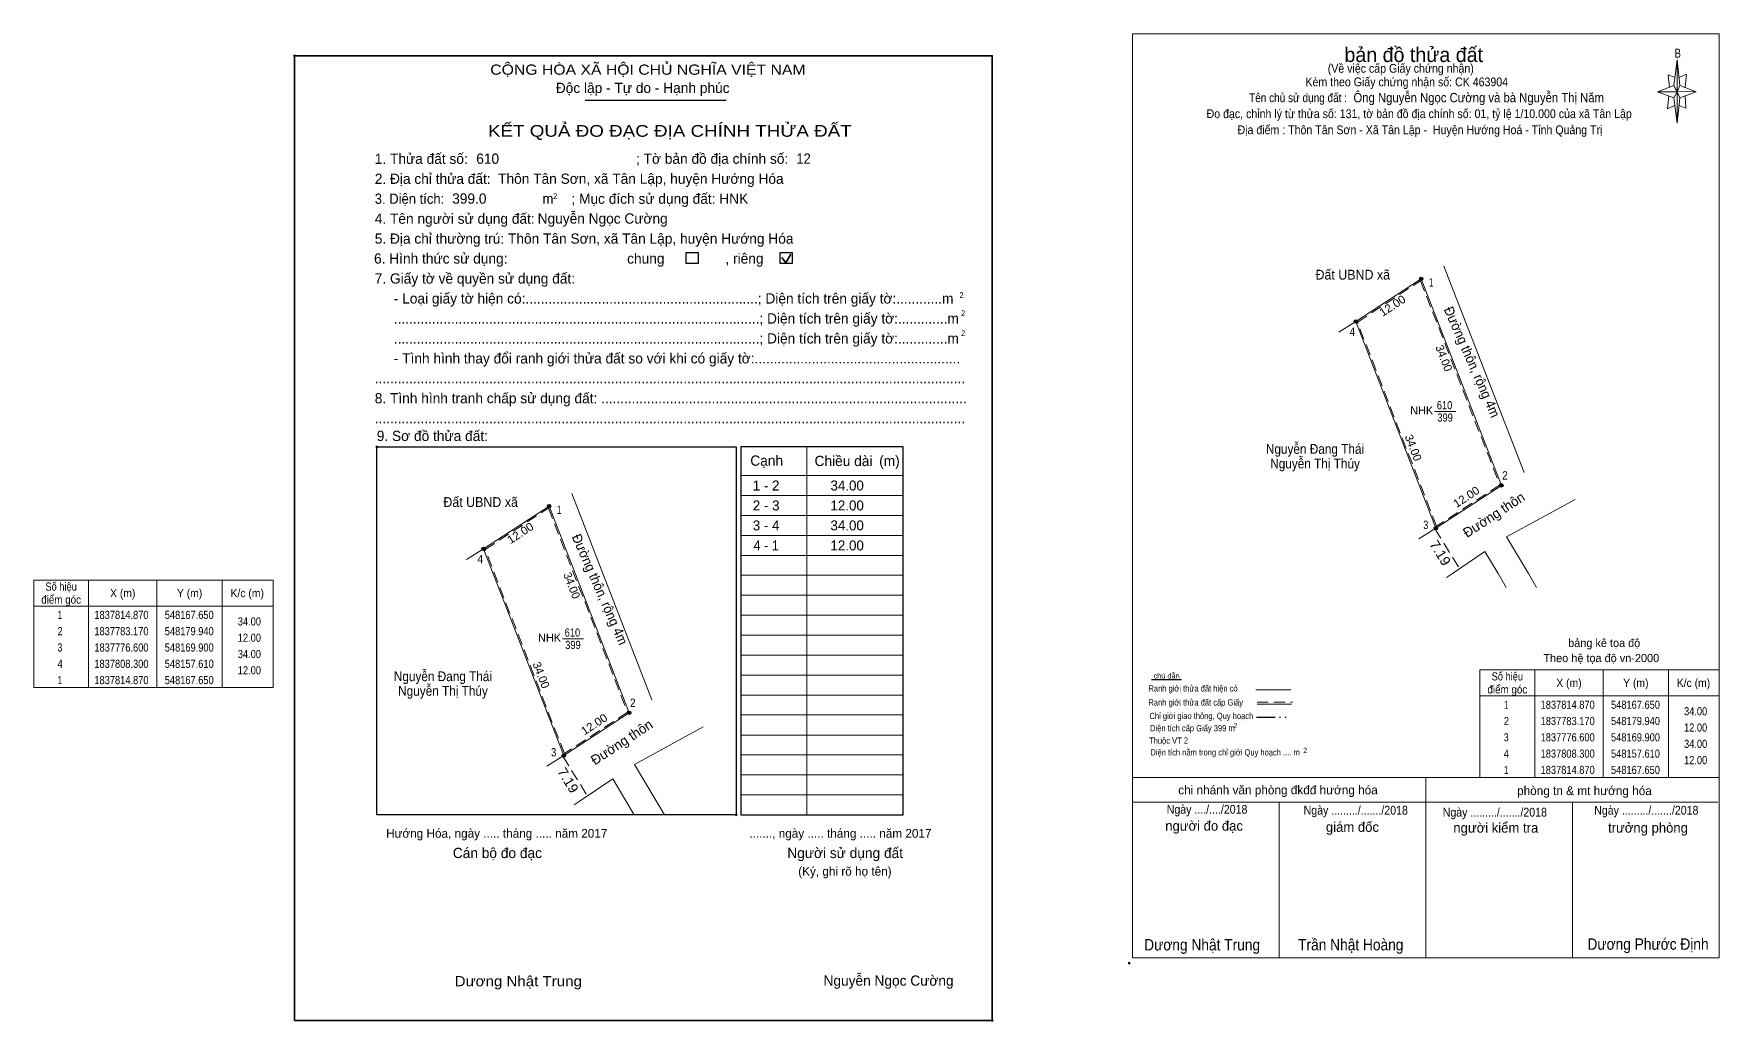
# Model space of a CAD drawing. Header units: metres. Extents: x 548089 to 548773, y 1837736 to 1837887.
# Drawn here: x 548088.6 to 548347.1, y 1837735.8 to 1837887.4 of the extents above; entities that cross this region are included whole.
import ezdxf
from ezdxf.enums import TextEntityAlignment as Align

# ---------------------------------------------------------------- set-up
doc = ezdxf.new("R2010")
doc.units = ezdxf.units.M
doc.header["$LTSCALE"] = 0.57
doc.header["$PDMODE"] = 32
doc.header["$PDSIZE"] = 0.285
doc.linetypes.add('DASH_DOUBLE_DOT', pattern=[9.2, 5, -1.2, 0.3, -1.2, 0.3, -1.2])
doc.linetypes.add('MEDIUM_DASHED', pattern=[4.5, 3, -1.5])
for name, color, linetype, lineweight in [('1', 7, 'Continuous', 13), ('10', 7, 'Continuous', 13), ('11', 7, 'Continuous', 25), ('2', 7, 'Continuous', 35), ('27', 7, 'Continuous', 13), ('4', 7, 'Continuous', 13), ('50', 7, 'Continuous', 25), ('63', 7, 'Continuous', 13), ('8', 7, 'Continuous', 13)]:
    doc.layers.add(name, color=color, linetype=linetype, lineweight=lineweight)
for name, color, linetype in [('13', 7, 'Continuous'), ('36', 7, 'Continuous'), ('48', 7, 'Continuous'), ('52', 7, 'Continuous'), ('6', 7, 'Continuous'), ('9', 7, 'Continuous')]:
    doc.layers.add(name, color=color, linetype=linetype)

msp = doc.modelspace()

# ---------------------------------------------------------------- hatches: boundary and pattern name
at = {"layer": '11'}
for points in [[(548167.9051, 1837814.87, 1), (548167.3949, 1837814.87, 1)], [(548157.8651, 1837808.3, 1), (548157.3549, 1837808.3, 1)], [(548157.8651, 1837808.3, 1), (548157.3549, 1837808.3, 1)], [(548180.1951, 1837783.17, 1), (548179.6849, 1837783.17, 1)], [(548170.1551, 1837776.6, 1), (548169.6449, 1837776.6, 1)]]:
    msp.add_hatch(color=256, dxfattribs=at).paths.add_polyline_path(points)
at = {"layer": '8'}
for points in [[(548301.6451, 1837849.75, 1), (548301.1349, 1837849.75, 1)], [(548291.6051, 1837843.18, 1), (548291.0949, 1837843.18, 1)], [(548291.6051, 1837843.18, 1), (548291.0949, 1837843.18, 1)], [(548313.9351, 1837818.05, 1), (548313.4249, 1837818.05, 1)], [(548303.8951, 1837811.48, 1), (548303.3849, 1837811.48, 1)]]:
    msp.add_hatch(color=256, dxfattribs=at).paths.add_polyline_path(points)

# ---------------------------------------------------------------- linework, layer by layer
at = {"layer": '1', "lineweight": 25}
for p, q in [((548173.17, 1837877.17), (548194.8, 1837877.17)), ((548221.96, 1837823.97), (548197.04, 1837823.97)), ((548197.04, 1837823.97), (548197.04, 1837817.89)), ((548221.96, 1837767.52), (548221.96, 1837823.97)), ((548141.23, 1837769.65), (548141.23, 1837817.89)), ((548197.04, 1837817.89), (548197.04, 1837769.65)), ((548197.04, 1837769.65), (548197.04, 1837767.52))]:
    msp.add_line(p, q, dxfattribs=at)
at = {"layer": '1', "lineweight": 35}
for p, q in [((548203.35, 1837852.99), (548203.95, 1837852.2)), ((548203.95, 1837852.2), (548204.7, 1837853.52))]:
    msp.add_line(p, q, dxfattribs=at)
at = {"layer": '1'}
for p, q in [((548207.17, 1837823.97), (548207.17, 1837767.52)), ((548197.04, 1837819.56), (548214.17, 1837819.56)), ((548214.17, 1837819.56), (548221.96, 1837819.56)), ((548197.04, 1837816.5), (548197.49, 1837816.5)), ((548197.49, 1837816.5), (548214.17, 1837816.5)), ((548214.17, 1837816.5), (548221.96, 1837816.5)), ((548197.04, 1837813.44), (548197.49, 1837813.44)), ((548197.49, 1837813.44), (548214.17, 1837813.44)), ((548214.17, 1837813.44), (548221.96, 1837813.44)), ((548197.04, 1837810.38), (548197.49, 1837810.38)), ((548197.49, 1837810.38), (548214.17, 1837810.38)), ((548214.17, 1837810.38), (548221.96, 1837810.38)), ((548197.04, 1837807.32), (548197.49, 1837807.32)), ((548197.49, 1837807.32), (548214.17, 1837807.32)), ((548214.17, 1837807.32), (548221.96, 1837807.32)), ((548197.04, 1837804.26), (548197.49, 1837804.26)), ((548197.49, 1837804.26), (548214.17, 1837804.26)), ((548214.17, 1837804.26), (548221.96, 1837804.26)), ((548197.04, 1837801.19), (548197.49, 1837801.19)), ((548197.49, 1837801.19), (548214.17, 1837801.19)), ((548214.17, 1837801.19), (548221.96, 1837801.19)), ((548197.04, 1837798.13), (548197.49, 1837798.13)), ((548197.49, 1837798.13), (548214.17, 1837798.13)), ((548214.17, 1837798.13), (548221.96, 1837798.13)), ((548197.04, 1837795.07), (548197.49, 1837795.07)), ((548197.49, 1837795.07), (548214.17, 1837795.07)), ((548214.17, 1837795.07), (548221.96, 1837795.07)), ((548197.04, 1837792.01), (548197.49, 1837792.01)), ((548197.49, 1837792.01), (548214.17, 1837792.01)), ((548214.17, 1837792.01), (548221.96, 1837792.01)), ((548197.04, 1837788.95), (548197.49, 1837788.95)), ((548197.49, 1837788.95), (548214.17, 1837788.95)), ((548214.17, 1837788.95), (548221.96, 1837788.95)), ((548197.04, 1837785.89), (548197.49, 1837785.89)), ((548197.49, 1837785.89), (548214.17, 1837785.89)), ((548214.17, 1837785.89), (548221.96, 1837785.89)), ((548197.04, 1837782.83), (548197.49, 1837782.83)), ((548197.49, 1837782.83), (548214.17, 1837782.83)), ((548214.17, 1837782.83), (548221.96, 1837782.83)), ((548197.04, 1837779.76), (548197.49, 1837779.76)), ((548197.49, 1837779.76), (548214.17, 1837779.76)), ((548214.17, 1837779.76), (548221.96, 1837779.76)), ((548197.04, 1837776.7), (548197.49, 1837776.7)), ((548197.49, 1837776.7), (548214.17, 1837776.7)), ((548214.17, 1837776.7), (548221.96, 1837776.7)), ((548197.04, 1837773.64), (548197.49, 1837773.64)), ((548197.49, 1837773.64), (548214.17, 1837773.64)), ((548214.17, 1837773.64), (548221.96, 1837773.64)), ((548197.04, 1837770.58), (548197.49, 1837770.58)), ((548197.49, 1837770.58), (548214.17, 1837770.58)), ((548214.17, 1837770.58), (548221.96, 1837770.58))]:
    msp.add_line(p, q, dxfattribs=at)
at = {"layer": '1', "lineweight": 25}
for points in [[(548141.23, 1837817.89), (548141.23, 1837823.95), (548196.32, 1837823.95), (548196.32, 1837817.89), (548196.32, 1837769.65)], [(548196.32, 1837769.65), (548196.32, 1837767.52), (548141.23, 1837767.52), (548141.23, 1837769.65)], [(548197.04, 1837767.52), (548221.96, 1837767.52), (548221.96, 1837768.07)]]:
    msp.add_lwpolyline(points, dxfattribs=at)
at = {"layer": '1'}
msp.add_lwpolyline([(548167.65, 1837814.87), (548179.94, 1837783.17), (548169.9, 1837776.6), (548157.61, 1837808.3)], close=True, dxfattribs=at)
for p in [(548128.62, 1837883.96), (548141.23, 1837823.95), (548196.32, 1837767.52), (548235.61, 1837735.98)]:
    msp.add_point(p, dxfattribs=at)
at = {"layer": '10'}
for p, q in [((548171.14, 1837816.83), (548183.43, 1837785.13)), ((548171.14, 1837816.83), (548183.43, 1837785.13)), ((548180.74, 1837775.26), (548191.28, 1837781)), ((548180.74, 1837775.26), (548184.08, 1837769.65)), ((548184.08, 1837769.65), (548185.35, 1837767.52))]:
    msp.add_line(p, q, dxfattribs=at)
at = {"layer": '10', "linetype": 'MEDIUM_DASHED'}
msp.add_line((548169.76, 1837776.51), (548173.53, 1837770.4), dxfattribs=at)
at = {"layer": '10'}
msp.add_lwpolyline([(548157.61, 1837808.3), (548167.65, 1837814.87), (548179.94, 1837783.17), (548169.9, 1837776.6)], close=True, dxfattribs=at)
at = {"layer": '10', "linetype": 'MEDIUM_DASHED'}
msp.add_lwpolyline([(548157.86, 1837808.22), (548167.55, 1837814.57), (548179.69, 1837783.25), (548170, 1837776.9)], close=True, dxfattribs=at)
at = {"layer": '10'}
for points in [[(548171.51, 1837769.03), (548172.43, 1837769.65), (548177.42, 1837773.02)], [(548180.7, 1837767.52), (548179.43, 1837769.65), (548177.42, 1837773.02)]]:
    msp.add_lwpolyline(points, dxfattribs=at)
at = {"layer": '11'}
for centre in [(548167.65, 1837814.87), (548157.61, 1837808.3), (548157.61, 1837808.3), (548179.94, 1837783.17), (548169.9, 1837776.6)]:
    msp.add_circle(centre, 0.2551, dxfattribs=at)
at = {"layer": '2'}
msp.add_lwpolyline([(548128.62, 1837883.96), (548235.61, 1837883.96), (548235.61, 1837735.98), (548128.62, 1837735.98)], close=True, dxfattribs=at)
at = {"layer": '27'}
for p, q in [((548157.61, 1837808.3), (548155, 1837806.69)), ((548169.9, 1837776.6), (548167.29, 1837774.99))]:
    msp.add_line(p, q, dxfattribs=at)
at = {"layer": '4'}
for p, q in [((548340.15, 1837879.42), (548340.65, 1837883.32)), ((548340.15, 1837877.52), (548337.65, 1837878.42)), ((548341.05, 1837879.42), (548343.55, 1837878.42)), ((548341.05, 1837877.52), (548340.65, 1837873.62)), ((548341.95, 1837875.92), (548340.95, 1837876.32)), ((548341.85, 1837877.82), (548341.95, 1837875.92)), ((548276.03, 1837786.71), (548281.41, 1837786.71)), ((548276.23, 1837784.47), (548281.5, 1837784.47)), ((548257.1, 1837773.25), (548347.1, 1837773.25)), ((548257.1, 1837773.25), (548347.1, 1837773.25)), ((548257.1, 1837773.25), (548347.1, 1837773.25)), ((548302.1, 1837745.55), (548302.1, 1837773.25)), ((548257.1, 1837769.45), (548346.9, 1837769.45)), ((548279.6, 1837745.55), (548279.6, 1837769.45)), ((548324.6, 1837745.55), (548324.6, 1837769.45)), ((548347.1, 1837745.55), (548257.1, 1837745.55))]:
    msp.add_line(p, q, dxfattribs=at)
at = {"layer": '4', "lineweight": 25}
msp.add_line((548264.65, 1837788.2), (548260.03, 1837788.2), dxfattribs=at)
at = {"layer": '4', "linetype": 'DASH_DOUBLE_DOT', "lineweight": 25}
msp.add_line((548276.13, 1837782.5), (548281.37, 1837782.5), dxfattribs=at)
at = {"layer": '4', "linetype": 'MEDIUM_DASHED'}
msp.add_line((548276.23, 1837784.79), (548281.67, 1837784.79), dxfattribs=at)
at = {"layer": '4'}
for points in [[(548257.1, 1837887.35), (548347.1, 1837887.35), (548347.1, 1837745.55), (548257.1, 1837745.55)], [(548340.65, 1837883.32), (548341.05, 1837879.42), (548340.65, 1837878.42)], [(548340.65, 1837878.42), (548337.65, 1837878.42), (548340.15, 1837879.42), (548341.05, 1837877.52), (548343.55, 1837878.42), (548340.65, 1837878.52)], [(548340.65, 1837878.42), (548340.65, 1837873.62), (548340.15, 1837877.52)]]:
    msp.add_lwpolyline(points, close=True, dxfattribs=at)
for points in [[(548340.35, 1837880.62), (548339.25, 1837881.02), (548339.45, 1837879.12)], [(548340.95, 1837880.62), (548342.05, 1837881.12), (548341.85, 1837879.12)], [(548340.65, 1837878.42), (548340.15, 1837879.42), (548337.65, 1837878.42)], [(548340.65, 1837878.42), (548341.05, 1837877.52), (548343.55, 1837878.42)], [(548339.35, 1837877.82), (548339.15, 1837875.82), (548340.25, 1837876.32)]]:
    msp.add_lwpolyline(points, dxfattribs=at)
msp.add_point((548256.63, 1837744.77), dxfattribs=at)
at = {"layer": '50'}
for points in [[(548188.65, 1837853.78), (548190.49, 1837853.78), (548190.49, 1837852.07), (548188.65, 1837852.07)], [(548203.11, 1837853.78), (548204.94, 1837853.78), (548204.94, 1837852.07), (548203.11, 1837852.07)]]:
    msp.add_lwpolyline(points, close=True, dxfattribs=at)
at = {"layer": '63'}
for p, q in [((548097.02, 1837803.53), (548097.02, 1837787.03)), ((548107.52, 1837803.53), (548107.52, 1837787.03)), ((548117.52, 1837803.53), (548117.52, 1837787.03)), ((548088.62, 1837799.53), (548125.32, 1837799.53)), ((548169.71, 1837794.49), (548172.94, 1837794.49)), ((548318.8, 1837789.75), (548318.8, 1837773.25)), ((548329.3, 1837789.75), (548329.3, 1837773.25)), ((548339.3, 1837789.75), (548339.3, 1837773.25)), ((548310.4, 1837785.75), (548347.1, 1837785.75))]:
    msp.add_line(p, q, dxfattribs=at)
for points in [[(548088.62, 1837803.53), (548125.32, 1837803.53), (548125.32, 1837787.03), (548088.62, 1837787.03)], [(548310.4, 1837789.75), (548347.1, 1837789.75), (548347.1, 1837773.25), (548310.4, 1837773.25)]]:
    msp.add_lwpolyline(points, close=True, dxfattribs=at)
at = {"layer": '8'}
for p, q in [((548304.88, 1837851.71), (548317.17, 1837820.01)), ((548304.88, 1837851.71), (548317.17, 1837820.01)), ((548291.35, 1837843.18), (548288.74, 1837841.57)), ((548303.45, 1837829.37), (548306.68, 1837829.37)), ((548314.48, 1837810.14), (548325.02, 1837815.88)), ((548303.64, 1837811.48), (548301.03, 1837809.87)), ((548314.48, 1837810.14), (548317.82, 1837804.53)), ((548317.82, 1837804.53), (548319.09, 1837802.4))]:
    msp.add_line(p, q, dxfattribs=at)
at = {"layer": '8', "linetype": 'MEDIUM_DASHED'}
msp.add_line((548303.5, 1837811.39), (548307.27, 1837805.28), dxfattribs=at)
at = {"layer": '8'}
for points in [[(548291.35, 1837843.18), (548301.39, 1837849.75), (548313.68, 1837818.05), (548303.64, 1837811.48)], [(548301.39, 1837849.75), (548313.68, 1837818.05), (548303.64, 1837811.48), (548291.35, 1837843.18)]]:
    msp.add_lwpolyline(points, close=True, dxfattribs=at)
at = {"layer": '8', "linetype": 'MEDIUM_DASHED'}
msp.add_lwpolyline([(548291.6, 1837843.1), (548301.29, 1837849.45), (548313.43, 1837818.13), (548303.74, 1837811.78)], close=True, dxfattribs=at)
at = {"layer": '8'}
for points in [[(548305.25, 1837803.91), (548306.17, 1837804.53), (548311.16, 1837807.9)], [(548314.44, 1837802.4), (548313.17, 1837804.53), (548311.16, 1837807.9)]]:
    msp.add_lwpolyline(points, dxfattribs=at)
at = {"layer": '8', "lineweight": 25}
for centre in [(548301.39, 1837849.75), (548291.35, 1837843.18), (548291.35, 1837843.18), (548313.68, 1837818.05), (548303.64, 1837811.48)]:
    msp.add_circle(centre, 0.2551, dxfattribs=at)

# ---------------------------------------------------------------- texts
at = {"layer": '1'}
for s, height, width, p in [('CỘNG HÒA XÃ HỘI CHỦ NGHĨA VIỆT NAM', 1.572, 1.15, (548158.63, 1837881.05)), ('3. Diện tích:', 1.572, 0.95, (548140.92, 1837861.25)), ('2', 0.898, 0.9, (548168.27, 1837861.97)), ('m', 1.572, 0.95, (548166.65, 1837861.25)), ('2', 0.898, 0.9, (548230.59, 1837846.82)), ('2', 0.898, 0.9, (548230.83, 1837844.02)), ('2', 0.898, 0.9, (548230.83, 1837840.96)), ('Dương Nhật Trung', 1.572, 1.1, (548153.17, 1837741.21))]:
    msp.add_text(s, height=height, dxfattribs=dict(at, width=width)).set_placement(p)
for s, height, p in [('Độc lập - Tự do - Hạnh phúc', 1.572, (548168.68, 1837878.25)), ('1. Thửa đất số:', 1.572, (548140.92, 1837867.38)), ('; Tờ bản đồ địa chính số:', 1.572, (548180.98, 1837867.39)), ('2. Địa chỉ thửa đất:', 1.572, (548140.92, 1837864.31)), ('; Mục đích sử dụng đất: HNK', 1.572, (548171.08, 1837861.25)), ('4. Tên người sử dụng đất:', 1.572, (548140.92, 1837858.19)), ('5. Địa chỉ thường trú: Thôn Tân Sơn, xã Tân Lập, huyện Hướng Hóa', 1.572, (548140.92, 1837855.13)), ('chung                , riêng', 1.572, (548179.62, 1837852.07)), ('7. Giấy tờ về quyền sử dụng đất:', 1.572, (548140.92, 1837849.01)), ('     - Loại giấy tờ hiện có:.............................................................; Diện tích trên giấy tờ:............m', 1.572, (548140.92, 1837845.95)), ('     ................................................................................................; Diện tích trên giấy tờ:.............m', 1.572, (548140.92, 1837842.88)), ('     ................................................................................................; Diện tích trên giấy tờ:.............m', 1.572, (548140.92, 1837839.82)), ('     - Tình hình thay đổi ranh giới thửa đất so với khi có giấy tờ:......................................................', 1.572, (548140.92, 1837836.76)), ('8. Tình hình tranh chấp sử dụng đất: ................................................................................................', 1.572, (548140.92, 1837830.64)), ('...........................................................................................................................................................', 1.572, (548140.92, 1837833.7)), ('...........................................................................................................................................................', 1.572, (548140.92, 1837827.58)), ('9. Sơ đồ thửa đất:', 1.572, (548141.23, 1837824.86)), ('Cạnh', 1.572, (548198.51, 1837821.07)), ('Chiều dài', 1.572, (548208.36, 1837821.02)), ('(m)', 1.572, (548218.27, 1837821.04)), ('Hướng Hóa, ngày ..... tháng ..... năm 2017', 1.347, (548142.66, 1837764)), ('......., ngày ..... tháng ..... năm 2017', 1.347, (548198.36, 1837764)), ('Cán bộ đo đạc', 1.572, (548152.89, 1837760.88)), ('Người sử dụng đất', 1.572, (548204.18, 1837760.88)), ('(Ký, ghi rõ họ tên)', 1.347, (548205.86, 1837758.18))]:
    msp.add_text(s, height=height, dxfattribs=at).set_placement(p)
for s, height, width, p in [('KẾT QUẢ ĐO ĐẠC ĐỊA CHÍNH THỬA ĐẤT', 1.796, 1.2, (548186.17, 1837871.54)), ('610', 1.25, 0.85, (548171.23, 1837794.85)), ('399', 1.25, 0.85, (548171.31, 1837792.96))]:
    msp.add_text(s, height=height, dxfattribs=dict(at, width=width)).set_placement(p, align=Align.CENTER)
msp.add_text('NHK', height=1.25, dxfattribs=at).set_placement((548167.725, 1837794.06), align=Align.CENTER)
at = {"layer": '10'}
msp.add_text('Đường thôn', height=1.5, rotation=33.2, dxfattribs=at).set_placement((548174.68, 1837775.08))
at = {"layer": '10', "width": 1.05}
msp.add_text('7.19', height=1.5, rotation=301.676, dxfattribs=at).set_placement((548168.85, 1837774.16))
at = {"layer": '13', "width": 0.95}
msp.add_text('Đường thôn, rộng 4m', height=1.5, rotation=293.639, dxfattribs=at).set_placement((548174.7566, 1837801.7957), align=Align.CENTER)
at = {"layer": '36'}
for s, width, p in [('Đất UBND xã', 0.95, (548157.155, 1837814.75)), ('Nguyễn Đang Thái', 0.9, (548151.375, 1837788.02)), ('Nguyễn Thị Thúy', 0.9, (548151.385, 1837785.78))]:
    msp.add_text(s, height=1.5, dxfattribs=dict(at, width=width)).set_placement(p, align=Align.CENTER)
at = {"layer": '4'}
for s, height, p in [('bản đồ thửa đất', 2.25, (548300.245, 1837883)), ('bảng kê tọa độ', 1.25, (548329.455, 1837793.26)), ('Theo hệ tọa độ vn-2000', 1.25, (548329.005, 1837790.94)), ('chi nhánh văn phòng đkđđ hướng hóa', 1.35, (548279.43, 1837770.66)), ('phòng tn & mt hướng hóa', 1.35, (548326.425, 1837770.54)), ('người đo đạc', 1.5, (548268.095, 1837765.08)), ('giám đốc', 1.5, (548290.845, 1837764.9)), ('người kiểm tra', 1.5, (548312.825, 1837764.78)), ('trưởng phòng', 1.5, (548336.165, 1837764.78))]:
    msp.add_text(s, height=height, dxfattribs=at).set_placement(p, align=Align.CENTER)
for s, height, width, p in [('B', 1.378, 0.8, (548340.73, 1837883.66)), ('Kèm theo Giấy chứng nhận số: CK 463904', 1.35, 0.9, (548299.175, 1837879.28)), ('(Về việc cấp Giấy chứng nhận)', 1.35, 0.9, (548298.255, 1837881.36)), ('Tên chủ sử dụng đất :', 1.35, 0.85, (548282.505, 1837876.85)), ('Đo đạc, chỉnh lý từ thửa số: 131, tờ bản đồ địa chính số: 01, tỷ lệ 1/10.000 của xã Tân Lập', 1.35, 0.9, (548301.08, 1837874.4)), ('Địa điểm : Thôn Tân Sơn - Xã Tân Lập -  Huyện Hướng Hoá - Tỉnh Quảng Trị ', 1.35, 0.9, (548301.425, 1837871.93)), ('chú dẫn', 0.7999, 1.05, (548262.35, 1837788.43)), ('Ranh giới thửa đất cấp Giấy', 0.96, 0.9, (548266.81, 1837784.28)), ('Ranh giới thửa đất hiện có ', 0.96, 0.9, (548266.555, 1837786.43)), ('Chỉ giới giao thông, Quy hoạch', 0.96, 0.9, (548267.67, 1837782.21)), ('Diện tích cấp Giấy 399 m', 0.96, 0.9, (548266.3, 1837780.33)), ('2', 0.8, 0.8, (548272.91, 1837780.81)), ('Thuộc VT 2', 0.96, 0.9, (548262.645, 1837778.42)), ('Diện tích nằm trong chỉ giới Quy hoạch .... m', 0.96, 0.9, (548271.315, 1837776.62)), ('2', 0.8, 0.8, (548283.6, 1837777)), ('Ngày ..../..../2018', 1.35, 0.9, (548268.55, 1837767.68)), ('Ngày ........./......./2018', 1.35, 0.9, (548291.35, 1837767.55)), ('Ngày ........./......./2018', 1.35, 0.9, (548312.68, 1837767.24)), ('Ngày ........./......./2018', 1.35, 0.9, (548335.91, 1837767.54)), ('Dương Nhật Trung', 1.75, 0.9, (548267.795, 1837746.71)), ('Trần Nhật Hoàng', 1.75, 0.9, (548290.59, 1837746.72)), ('Dương Phước Định', 1.75, 0.9, (548336.175, 1837746.81))]:
    msp.add_text(s, height=height, dxfattribs=dict(at, width=width)).set_placement(p, align=Align.CENTER)
at = {"layer": '4', "width": 0.9}
msp.add_text('Ông Nguyễn Ngọc Cường và bà Nguyễn Thị Năm', height=1.44, dxfattribs=at).set_placement((548291, 1837876.82))
at = {"layer": '48'}
msp.add_text('6. Hình thức sử dụng:', height=1.572, dxfattribs=at).set_placement((548140.81, 1837852.08))
at = {"layer": '52'}
for s, p in [('1 - 2', (548200.935, 1837817.27)), ('34.00', (548213.36, 1837817.27)), ('2 - 3', (548200.94, 1837814.21)), ('12.00', (548213.36, 1837814.21)), ('3 - 4', (548200.935, 1837811.15)), ('34.00', (548213.36, 1837811.15)), ('12.00', (548213.36, 1837808.08))]:
    msp.add_text(s, height=1.531, dxfattribs=at).set_placement(p, align=Align.CENTER)
at = {"layer": '52', "width": 0.95}
msp.add_text('4 - 1', height=1.531, dxfattribs=at).set_placement((548200.94, 1837808.08), align=Align.CENTER)
at = {"layer": '6'}
for s, height, p in [('610', 1.572, (548156.48, 1837867.39)), ('Thôn Tân Sơn, xã Tân Lập, huyện Hướng Hóa', 1.572, (548159.84, 1837864.32)), ('399.0', 1.572, (548152.79, 1837861.27)), ('Nguyễn Ngọc Cường', 1.57, (548165.9, 1837858.21)), ('Nguyễn Ngọc Cường', 1.57, (548209.74, 1837741.3))]:
    msp.add_text(s, height=height, dxfattribs=at).set_placement(p)
at = {"layer": '6', "width": 0.95}
msp.add_text('12', height=1.572, dxfattribs=at).set_placement((548205.56, 1837867.41))
at = {"layer": '63', "width": 1.05}
for p in [(548163.5778, 1837810.2157), (548174.9078, 1837780.8857)]:
    msp.add_text('12.00', height=1.25, rotation=33.2, dxfattribs=at).set_placement(p, align=Align.CENTER)
at = {"layer": '63'}
for s, width, p in [('Số hiệu', 0.85, (548092.82, 1837801.91)), ('điểm góc', 0.9, (548092.82, 1837799.91)), ('X (m)', 0.95, (548102.27, 1837800.91)), ('Y (m)', 0.95, (548112.525, 1837800.91)), ('K/c (m)', 0.95, (548121.365, 1837800.91)), (' 1', 0.75, (548092.47, 1837797.56)), ('1837814.870', 0.85, (548102.07, 1837797.56)), ('548167.650', 0.85, (548112.47, 1837797.56)), (' 2', 0.85, (548092.475, 1837795.06)), ('1837783.170', 0.85, (548102.07, 1837795.06)), ('548179.940', 0.85, (548112.47, 1837795.06)), (' 3', 0.8, (548092.465, 1837792.56)), ('1837776.600', 0.85, (548102.07, 1837792.56)), ('548169.900', 0.85, (548112.47, 1837792.56)), (' 4', 0.85, (548092.47, 1837790.06)), ('1837808.300', 0.85, (548102.07, 1837790.06)), ('548157.610', 0.85, (548112.47, 1837790.06)), (' 1', 0.75, (548092.47, 1837787.56)), ('1837814.870', 0.85, (548102.07, 1837787.56)), ('548167.650', 0.85, (548112.47, 1837787.56)), ('Số hiệu', 0.85, (548314.6, 1837788.13)), ('X (m)', 0.95, (548324.05, 1837787.13)), ('Y (m)', 0.95, (548334.305, 1837787.13)), ('K/c (m)', 0.95, (548343.145, 1837787.13)), ('điểm góc', 0.9, (548314.6, 1837786.13)), ('1837814.870', 0.85, (548323.85, 1837783.78)), ('548167.650', 0.85, (548334.25, 1837783.78)), (' 2', 0.85, (548314.255, 1837781.28)), (' 1', 0.75, (548314.25, 1837783.78)), ('1837783.170', 0.85, (548323.85, 1837781.28)), ('548179.940', 0.85, (548334.25, 1837781.28)), (' 3', 0.8, (548314.245, 1837778.78)), ('1837776.600', 0.85, (548323.85, 1837778.78)), ('548169.900', 0.85, (548334.25, 1837778.78)), (' 4', 0.85, (548314.25, 1837776.28)), ('1837808.300', 0.85, (548323.85, 1837776.28)), ('548157.610', 0.85, (548334.25, 1837776.28)), (' 1', 0.75, (548314.25, 1837773.78)), ('1837814.870', 0.85, (548323.85, 1837773.78)), ('548167.650', 0.85, (548334.25, 1837773.78))]:
    msp.add_text(s, height=1.25, dxfattribs=dict(at, width=width)).set_placement(p, align=Align.CENTER)
for p in [(548170.554, 1837802.4709), (548165.854, 1837788.7309)]:
    msp.add_text('34.00', height=1.25, rotation=291.191, dxfattribs=at).set_placement(p, align=Align.CENTER)
at = {"layer": '63', "width": 0.85}
for s, p in [('34.00', (548123.47, 1837796.56)), ('34.00', (548123.47, 1837791.56)), ('12.00', (548123.47, 1837794.06)), ('12.00', (548123.47, 1837789.06)), ('34.00', (548345.25, 1837782.78)), ('12.00', (548345.25, 1837780.28)), ('34.00', (548345.25, 1837777.78)), ('12.00', (548345.25, 1837775.28))]:
    msp.add_text(s, height=1.25, dxfattribs=at).set_placement(p, align=Align.RIGHT)
at = {"layer": '8'}
for s, height, width, p in [('Đất UBND xã', 1.5, 0.95, (548290.895, 1837849.63)), ('1', 1.276, 0.75, (548302.925, 1837848.56)), ('4', 1.276, 0.9, (548290.825, 1837840.99)), ('610', 1.25, 0.85, (548304.97, 1837829.73)), ('399', 1.25, 0.85, (548305.05, 1837827.84)), ('Nguyễn Đang Thái', 1.5, 0.9, (548285.105, 1837822.9)), ('Nguyễn Thị Thúy', 1.5, 0.9, (548285.115, 1837820.66)), ('2', 1.276, 0.9, (548314.23, 1837818.95)), ('3', 1.276, 0.8, (548302.09, 1837811.36))]:
    msp.add_text(s, height=height, dxfattribs=dict(at, width=width)).set_placement(p, align=Align.CENTER)
for s, height, rotation, width, p in [('12.00', 1.25, 33.2, 1.05, (548297.3178, 1837845.0957)), ('Đường thôn, rộng 4m', 1.5, 293.639, 0.95, (548308.4922, 1837836.6857)), ('12.00', 1.25, 33.2, 1.05, (548308.6478, 1837815.7657))]:
    msp.add_text(s, height=height, rotation=rotation, dxfattribs=dict(at, width=width)).set_placement(p, align=Align.CENTER)
for p in [(548304.294, 1837837.3509), (548299.594, 1837823.6109)]:
    msp.add_text('34.00', height=1.25, rotation=291.191, dxfattribs=at).set_placement(p, align=Align.CENTER)
msp.add_text('NHK', height=1.25, dxfattribs=at).set_placement((548301.465, 1837828.94), align=Align.CENTER)
msp.add_text('Đường thôn', height=1.5, rotation=33.2, dxfattribs=at).set_placement((548308.42, 1837809.96))
at = {"layer": '8', "width": 1.05}
msp.add_text('7.19', height=1.5, rotation=301.676, dxfattribs=at).set_placement((548302.59, 1837809.04))
at = {"layer": '9'}
for s, width, p in [('1', 0.75, (548169.19, 1837813.68)), ('4', 0.95, (548157.095, 1837806.11)), ('2', 0.9, (548180.495, 1837784.07)), ('3', 0.85, (548168.355, 1837776.48))]:
    msp.add_text(s, height=1.276, dxfattribs=dict(at, width=width)).set_placement(p, align=Align.CENTER)

doc.saveas('drawing.dxf')
